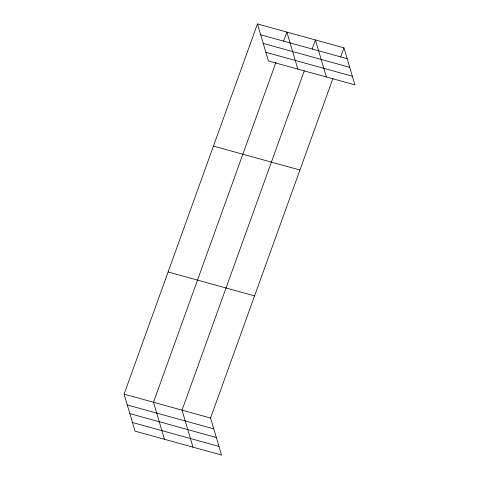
<?xml version="1.0" encoding="UTF-8"?>
<svg xmlns="http://www.w3.org/2000/svg" width="479" height="479" viewBox="0 0 479 479"><rect width="100%" height="100%" fill="white"/><g stroke="black" fill="none" stroke-linecap="round" stroke-linejoin="round"><path stroke-width="0.72" d="M333.073 78.041L210.568 418.035L221.532 455.05L135.048 431.148L124.085 394.133L257.468 23.95L343.952 47.852L354.915 84.867L268.432 60.965L257.468 23.95M275.994 62.264L153.49 402.258L164.453 439.273M283.586 41.206L286.873 32.075L297.836 69.09M304.279 70.856L182.026 410.15L192.995 447.158M312.122 49.092L315.41 39.967L326.379 76.981M340.665 56.983L343.952 47.852M260.672 34.775L347.161 58.683M263.234 43.421L349.718 67.323M265.869 52.325L352.358 76.227M213.448 146.107L299.938 170.015M168.099 271.97L254.583 295.878M124.085 394.133L210.568 418.035M127.294 404.959L213.778 428.861M129.851 413.599L216.334 437.507M132.491 422.502L218.975 446.41"/></g></svg>
